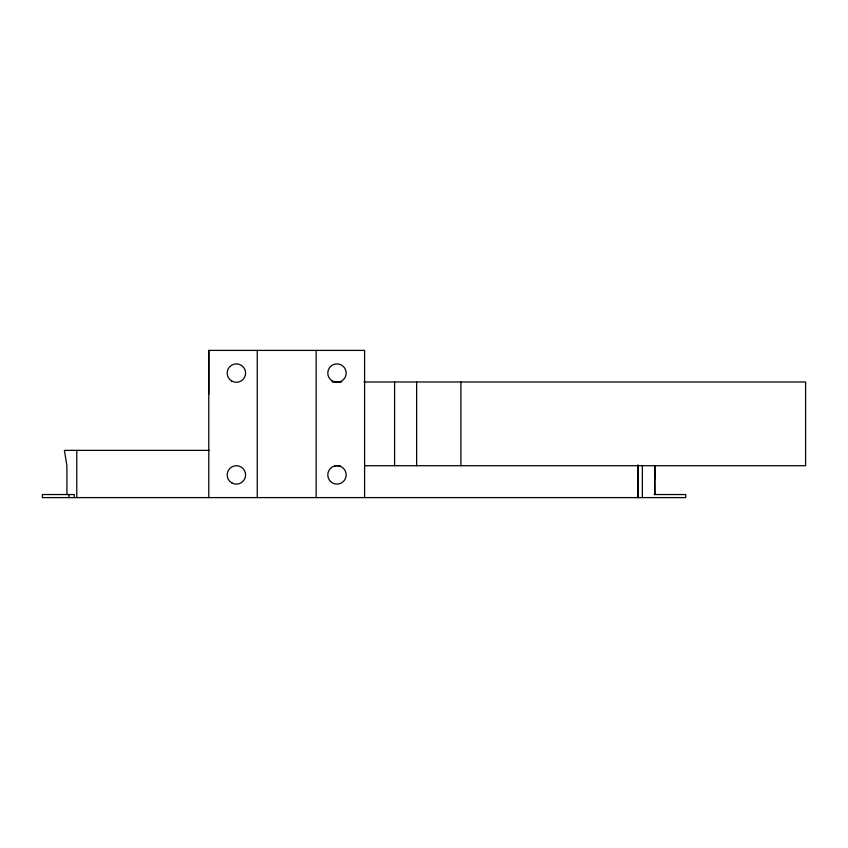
<?xml version="1.0" encoding="UTF-8"?>
<svg xmlns="http://www.w3.org/2000/svg" width="848" height="848" viewBox="0 0 848 848"><rect width="100%" height="100%" fill="white"/><g stroke="black" fill="none" stroke-linecap="round" stroke-linejoin="round"><path stroke-width="1.27" d="M208.778 394.193L208.788 350.394L364.598 350.394L364.598 497.606M637.961 497.606L637.961 464.81M655.006 494.543L654.667 465.711L654.667 494.543M654.667 479.099L654.667 465.711M332.087 381.982L341.733 381.982M364.089 381.982L805.6 381.982L805.6 465.711L364.661 465.711M209.297 450.373L64.384 450.373L66.907 465.711L66.907 494.543M334.695 465.711L340.207 465.711M654.126 494.543L685.756 494.543L685.756 497.606L42.4 497.606L42.4 494.543L74.253 494.543L74.253 497.606M642.371 465.711L642.371 497.606M638.099 465.711L638.099 497.606M460.899 381.982L460.899 465.711M416.644 381.982L416.644 465.711M394.596 381.982L394.596 465.711M316.134 350.394L316.134 497.606M257.251 350.394L257.251 497.606M208.788 350.394L208.788 497.606M76.786 450.373L76.786 497.606M68.953 494.543L68.953 497.606M231.79 482.883A9.201 9.201 0 0 0 245.591 474.912A9.201 9.201 0 0 0 231.79 466.941A9.201 9.201 0 0 0 231.79 482.883M231.79 381.059A9.201 9.201 0 0 0 245.591 373.088A9.201 9.201 0 0 0 231.79 365.117A9.201 9.201 0 0 0 231.79 381.059M330.487 481.42A9.201 9.201 0 0 0 345.878 477.297A9.201 9.201 0 0 0 334.61 466.029A9.201 9.201 0 0 0 330.487 481.42M332.395 381.059A9.201 9.201 0 0 0 346.196 373.088A9.201 9.201 0 0 0 332.395 365.117A9.201 9.201 0 0 0 332.395 381.059"/></g></svg>
